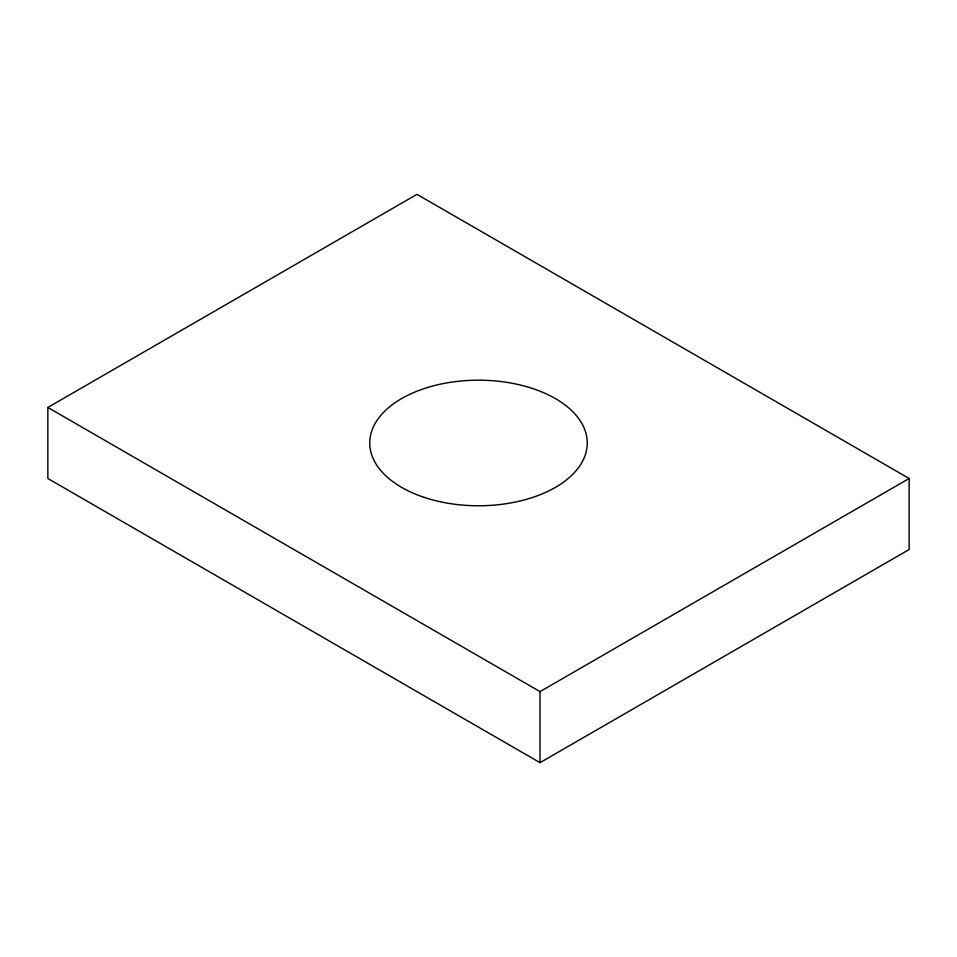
<?xml version="1.0" encoding="UTF-8"?>
<svg xmlns="http://www.w3.org/2000/svg" width="957" height="957" viewBox="0 0 957 957"><rect width="100%" height="100%" fill="white"/><g stroke="black" fill="none" stroke-linecap="round" stroke-linejoin="round"><path stroke-width="1.44" d="M47.85 407.467L416.977 194.343L909.15 478.5L909.15 549.533L540.023 762.657L47.85 478.5L47.85 407.467L540.023 691.612L909.15 478.5M540.023 691.612L540.023 762.657M424.118 497.353A108.751 62.791 0 0 0 587.251 442.983A108.751 62.791 0 0 0 424.118 388.602A108.751 62.791 0 0 0 424.118 497.353"/></g></svg>
